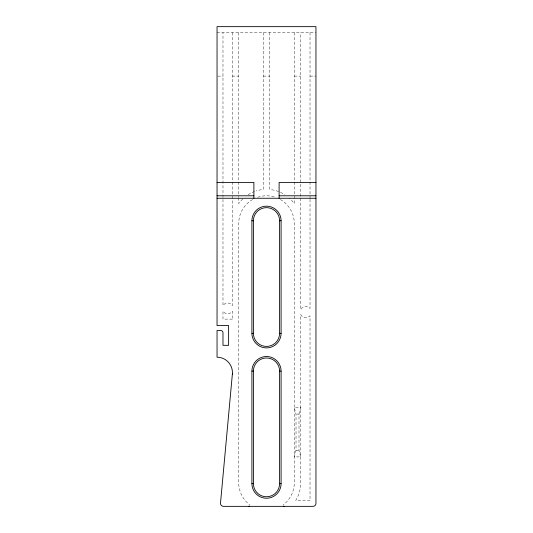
<?xml version="1.0" encoding="UTF-8"?>
<svg xmlns="http://www.w3.org/2000/svg" width="533" height="533" viewBox="0 0 533 533"><rect width="100%" height="100%" fill="white"/><g stroke="black" fill="none" stroke-linecap="round" stroke-linejoin="round"><path stroke-width="0.4" stroke-dasharray="2.67 2" d="M298.993 414.068L300.719 407.445L294.296 407.445L296.022 414.068L296.022 450.272L294.296 456.894L300.719 456.894L298.993 450.272L298.993 414.068L296.022 414.068M217.044 32.586L315.956 32.586M217.79 76.106L222.981 76.106M232.281 76.106L238.704 76.106M263.289 76.106L269.711 76.106M294.296 76.106L300.719 76.106M310.019 76.106L315.956 76.106M296.022 450.272L298.993 450.272M310.019 32.586L310.019 198.762M310.019 199.349L310.019 308.44A5.616 5.616 0 0 0 300.719 309.633L300.719 32.586M294.296 32.586L294.296 203.606A34.219 34.219 0 0 0 289.432 198.176M269.711 32.586L269.711 189.501A34.219 34.219 0 0 1 284.915 194.732M263.289 32.586L263.289 189.501A34.219 34.219 0 0 0 256.14 190.961M238.704 32.586L238.704 196.983M238.704 197.796L238.704 203.606A34.219 34.219 0 0 1 243.568 198.176M232.281 32.586L232.281 305.622A5.423 5.423 0 0 0 222.981 305.622L222.981 32.586M248.085 194.732A34.219 34.219 0 0 1 254.614 191.487M252.602 199.502A27.796 27.796 0 0 0 238.704 223.574L238.704 482.671A27.796 27.796 0 0 0 249.397 504.584A0.986 0.986 0 0 1 249.697 504.964M257.765 197.19A27.796 27.796 0 0 1 275.235 197.19M280.398 199.502A27.796 27.796 0 0 1 294.296 223.574L294.296 482.671A27.796 27.796 0 0 1 283.603 504.584A0.986 0.986 0 0 0 283.303 504.964M232.281 319.12L222.981 319.12L222.981 311.205A5.423 5.423 0 0 0 232.281 311.205L232.281 319.12M310.019 500.414L295.762 500.414A34.219 34.219 0 0 0 300.719 482.671L300.719 314.583A5.616 5.616 0 0 0 310.019 315.776L310.019 500.414"/><path stroke-width="0.8" d="M217.044 182.426L253.888 182.426L253.888 198.256M315.956 182.426L279.112 182.426L279.112 198.256M217.044 195.784L253.888 195.784M279.112 195.784L315.956 195.784M217.044 198.256L315.956 198.256M251.909 220.755L253.395 220.755A13.105 13.105 0 0 1 266.5 207.65A13.105 13.105 0 0 1 279.605 220.755L281.091 220.755L281.091 333.312A14.591 14.591 0 0 1 266.5 347.902A14.591 14.591 0 0 1 251.909 333.312L251.909 220.755A14.591 14.591 0 0 1 266.5 206.164A14.591 14.591 0 0 1 281.091 220.755M251.909 333.312L253.395 333.312A13.105 13.105 0 0 0 266.5 346.417A13.105 13.105 0 0 0 279.605 333.312L281.091 333.312M251.909 371.095L253.395 371.095A13.105 13.105 0 0 1 266.5 357.989A13.105 13.105 0 0 1 279.605 371.095L279.605 483.651A13.105 13.105 0 0 1 266.5 496.756A13.105 13.105 0 0 1 253.395 483.651L251.909 483.651L251.909 371.095A14.591 14.591 0 0 1 266.5 356.504A14.591 14.591 0 0 1 281.091 371.095L281.091 483.651A14.591 14.591 0 0 1 266.5 498.242A14.591 14.591 0 0 1 251.909 483.651M279.605 371.095L281.091 371.095M279.605 483.651L281.091 483.651M279.605 220.755L279.605 333.312M253.395 220.755L253.395 333.312M253.395 371.095L253.395 483.651M284.209 506.35A0.986 0.986 0 0 1 283.536 506.09M249.464 506.09A0.986 0.986 0 0 1 248.791 506.35M232.375 373.999L220.509 503.112A2.965 2.965 0 0 0 223.467 506.35L312.984 506.35A2.965 2.965 0 0 0 315.956 503.385L315.956 26.65L217.044 26.65L217.044 325.55L228.617 325.55L228.617 345.331L222.981 345.331L222.981 332.765A2.272 2.272 0 0 0 220.709 330.493L217.044 330.493L217.044 357.197A15.397 15.397 0 0 1 232.375 373.999"/></g></svg>
